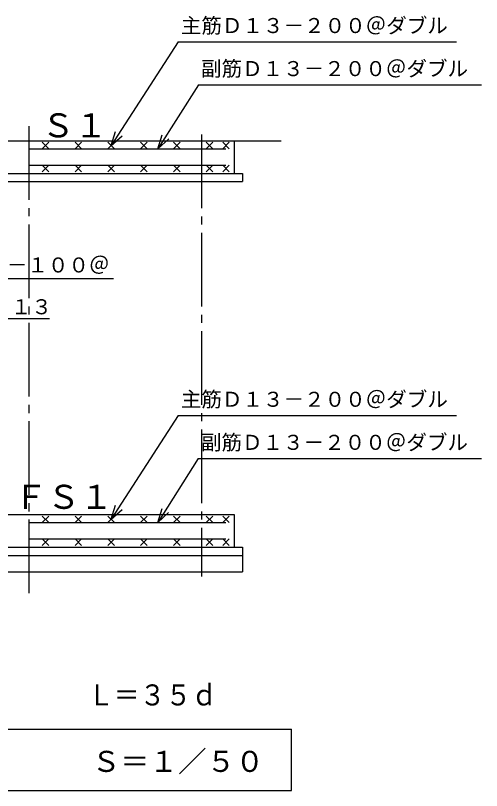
# Model space of a CAD drawing. Units: millimetres, scale not verified. Extents: x -14850 to 14850, y -10500 to 10500.
# Drawn here: x 1563 to 4403, y -2342 to 2386 of the extents above; entities that cross this region are included whole.
import ezdxf
from ezdxf.enums import TextEntityAlignment as Align

# ---------------------------------------------------------------- set-up
doc = ezdxf.new("R2010")
doc.units = ezdxf.units.MM
doc.header["$LTSCALE"] = 50
doc.linetypes.add('CHAIN2', pattern=[12, 9, -1, 1, -1])
for name, color, linetype, lineweight in [('0-1_機器', 2, 'Continuous', 25), ('0-5_製作', 5, 'Continuous', 25), ('0-6_文字', 5, 'Continuous', 25)]:
    doc.layers.add(name, color=color, linetype=linetype, lineweight=lineweight)
doc.styles.add('ＭＳ ゴシック', font='')
doc.styles.get('ＭＳ ゴシック').set_extended_font_data('MS Gothic')

msp = doc.modelspace()

# ---------------------------------------------------------------- linework, layer by layer
at = {"layer": '0-1_機器'}
for p, q in [((2554.16, 2225.48), (2145.53, 1592.75)), ((2554.16, 2225.48), (4250.48, 2225.48)), ((2677.26, 1962.86), (2430.58, 1572.75)), ((2677.26, 1962.86), (4402.86, 1962.86)), ((2145.53, 1592.75), (2173.12, 1678.42)), ((2430.58, 1572.75), (2457.36, 1658.68)), ((26.83, 1622.75), (3182.42, 1622.75)), ((2145.53, 1592.75), (2212.26, 1653.14)), ((2430.58, 1572.75), (2496.73, 1633.78)), ((2895.53, 1622.75), (2895.53, 1422.75)), ((695.52, 1372.75), (2945.53, 1372.75)), ((2554.16, -54.52), (2145.53, -687.25)), ((2554.16, -54.52), (4250.48, -54.52)), ((2676.64, -317.14), (2429.96, -707.25)), ((2676.64, -317.14), (4402.23, -317.14)), ((2145.53, -687.25), (2173.12, -601.58)), ((2145.53, -687.25), (2212.26, -626.86)), ((2429.96, -707.25), (2456.74, -621.32)), ((2429.96, -707.25), (2496.11, -646.22)), ((2895.53, -657.25), (2895.53, -857.25)), ((345.52, -857.25), (2945.52, -857.25)), ((2945.52, -857.25), (2945.52, -1007.25)), ((345.52, -907.25), (2945.52, -907.25))]:
    msp.add_line(p, q, dxfattribs=at)
at = {"layer": '0-1_機器', "linetype": 'CHAIN2'}
for p, q in [((1645.52, -1138.65), (1645.52, 1723.05)), ((2695.52, 1661.14), (2695.52, -1037.02))]:
    msp.add_line(p, q, dxfattribs=at)
at = {"layer": '0-1_機器', "color": 3}
for p, q in [((1765.52, 1612.75), (1725.53, 1572.75)), ((1725.53, 1612.75), (1765.52, 1572.75)), ((1965.52, 1612.75), (1925.53, 1572.75)), ((1925.53, 1612.75), (1965.52, 1572.75)), ((2165.52, 1612.75), (2125.53, 1572.75)), ((2125.53, 1612.75), (2165.52, 1572.75)), ((2365.52, 1612.75), (2325.53, 1572.75)), ((2325.53, 1612.75), (2365.52, 1572.75)), ((2565.52, 1612.75), (2525.53, 1572.75)), ((2525.53, 1612.75), (2565.52, 1572.75)), ((2765.52, 1612.75), (2725.53, 1572.75)), ((2725.53, 1612.75), (2765.52, 1572.75)), ((2865.52, 1612.75), (2825.53, 1572.75)), ((2825.53, 1612.75), (2865.52, 1572.75)), ((1645.52, 1572.75), (2845.52, 1572.75)), ((1645.52, 1472.75), (2845.52, 1472.75)), ((1765.52, 1472.75), (1725.53, 1432.75)), ((1725.53, 1472.75), (1765.52, 1432.75)), ((1965.52, 1472.75), (1925.53, 1432.75)), ((1925.53, 1472.75), (1965.52, 1432.75)), ((2165.52, 1472.75), (2125.53, 1432.75)), ((2125.53, 1472.75), (2165.52, 1432.75)), ((2365.52, 1472.75), (2325.53, 1432.75)), ((2325.53, 1472.75), (2365.52, 1432.75)), ((2565.52, 1472.75), (2525.53, 1432.75)), ((2525.53, 1472.75), (2565.52, 1432.75)), ((2765.52, 1472.75), (2725.53, 1432.75)), ((2725.53, 1472.75), (2765.52, 1432.75)), ((2865.52, 1472.75), (2825.53, 1432.75)), ((2825.53, 1472.75), (2865.52, 1432.75)), ((1645.52, -707.25), (2845.52, -707.25)), ((1765.52, -667.25), (1725.53, -707.25)), ((1725.53, -667.25), (1765.52, -707.25)), ((1965.52, -667.25), (1925.53, -707.25)), ((1925.53, -667.25), (1965.52, -707.25)), ((2165.52, -667.25), (2125.53, -707.25)), ((2125.53, -667.25), (2165.52, -707.25)), ((2365.52, -667.25), (2325.53, -707.25)), ((2325.53, -667.25), (2365.52, -707.25)), ((2565.52, -667.25), (2525.53, -707.25)), ((2525.53, -667.25), (2565.52, -707.25)), ((2765.52, -667.25), (2725.53, -707.25)), ((2725.53, -667.25), (2765.52, -707.25)), ((2865.52, -667.25), (2825.53, -707.25)), ((2825.53, -667.25), (2865.52, -707.25)), ((1645.52, -807.25), (2845.52, -807.25)), ((1765.52, -807.25), (1725.53, -847.25)), ((1725.53, -807.25), (1765.52, -847.25)), ((1965.52, -807.25), (1925.53, -847.25)), ((1925.53, -807.25), (1965.52, -847.25)), ((2165.52, -807.25), (2125.53, -847.25)), ((2125.53, -807.25), (2165.52, -847.25)), ((2365.52, -807.25), (2325.53, -847.25)), ((2325.53, -807.25), (2365.52, -847.25)), ((2565.52, -807.25), (2525.53, -847.25)), ((2525.53, -807.25), (2565.52, -847.25)), ((2765.52, -807.25), (2725.53, -847.25)), ((2725.53, -807.25), (2765.52, -847.25)), ((2865.52, -807.25), (2825.53, -847.25)), ((2825.53, -807.25), (2865.52, -847.25)), ((45.52, -1966.6), (3245.53, -1966.6)), ((3245.53, -2341.6), (3245.53, -1966.6)), ((45.52, -2341.6), (3245.53, -2341.6))]:
    msp.add_line(p, q, dxfattribs=at)
at = {"layer": '0-1_機器'}
for points in [[(695.52, 1422.75), (695.52, -657.25), (2895.53, -657.25)], [(695.52, 1422.75), (2945.53, 1422.75), (2945.53, 1372.75)], [(345.52, -857.25), (345.52, -1007.25), (2945.52, -1007.25)]]:
    msp.add_lwpolyline(points, dxfattribs=at)
at = {"layer": '0-6_文字', "color": 2}
for p, q in [((734.09, 782.76), (2159.17, 782.76)), ((784.09, 538.71), (1769.23, 538.71))]:
    msp.add_line(p, q, dxfattribs=at)

# ---------------------------------------------------------------- texts
at = {"layer": '0-1_機器', "color": 4, "style": 'ＭＳ ゴシック'}
for s, height, p in [('主筋Ｄ１３－２００＠ダブル', 91.79, (2570.23, 2251.53)), ('副筋Ｄ１３－２００＠ダブル', 91.79, (2693.34, 1988.91)), ('Ｓ１', 146.6, (1722.09, 1599.14)), ('主筋Ｄ１３－２００＠ダブル', 91.79, (2570.23, -28.47)), ('副筋Ｄ１３－２００＠ダブル', 91.79, (2692.72, -291.09)), ('ＦＳ１', 146.6, (1555.52, -667.25)), ('Ｓ＝１／５０', 128.4, (2027.3, -2266.68))]:
    msp.add_text(s, height=height, dxfattribs=at).set_placement(p, align=Align.BOTTOM_LEFT)
at = {"layer": '0-5_製作', "color": 4, "style": 'ＭＳ ゴシック', "width": 0.9}
msp.add_text('Ｌ＝３５ｄ', height=128.3, dxfattribs=at).set_placement((2004.67, -1861.36), align=Align.BOTTOM_LEFT)
at = {"layer": '0-6_文字', "color": 4, "style": 'ＭＳ ゴシック'}
for s, p in [('帯筋\u3000Ｄ１０－１００＠', (758.56, 791.01)), ('４－Ｄ１３', (1159.01, 536.03))]:
    msp.add_text(s, height=91.79, dxfattribs=at).set_placement(p, align=Align.BOTTOM_LEFT)

doc.saveas('drawing.dxf')
